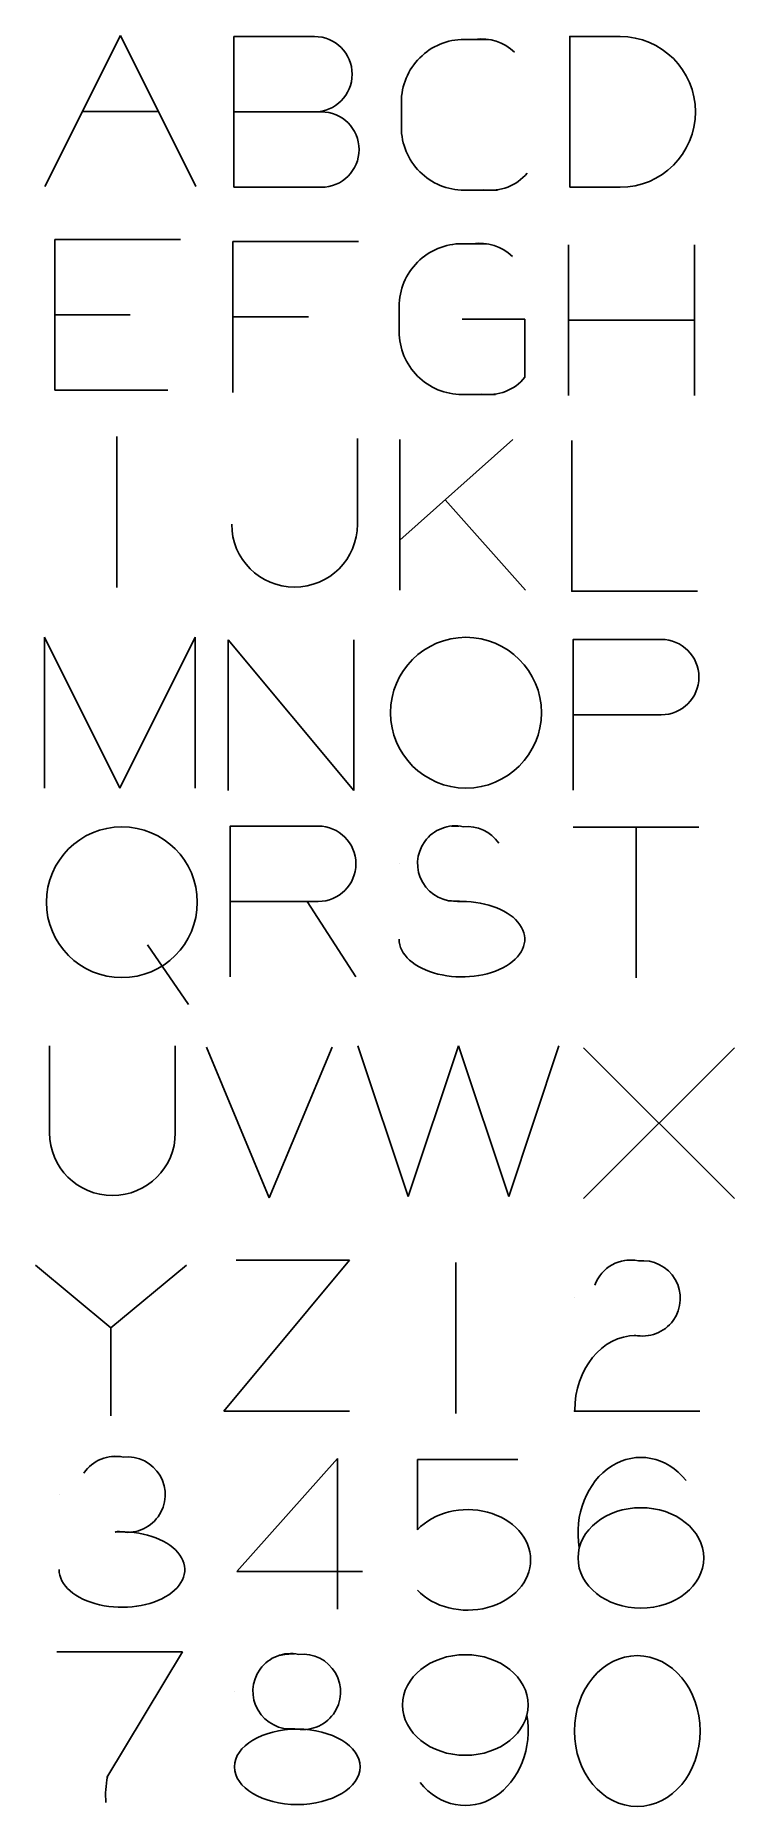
# Model space of a CAD drawing. Header units: inches. Extents: x 25.7 to 53.5, y -9.4 to 61.3.
import ezdxf

# ---------------------------------------------------------------- set-up
doc = ezdxf.new("R2010")
doc.units = ezdxf.units.IN
doc.header["$MEASUREMENT"] = 0

msp = doc.modelspace()

# ---------------------------------------------------------------- linework, layer by layer
for p, q in [((26.113, 55.296), (29.113, 61.296)), ((26.113, 55.296), (29.113, 61.296)), ((32.113, 55.296), (29.113, 61.296)), ((33.627, 61.26), (33.627, 55.26)), ((33.627, 61.26), (36.834, 61.257)), ((46.988, 61.259), (46.988, 55.259)), ((46.988, 61.259), (48.988, 61.259)), ((27.616, 58.28), (30.616, 58.28)), ((33.627, 58.26), (37.109, 58.26)), ((33.627, 55.26), (37.109, 55.26)), ((46.988, 55.259), (48.988, 55.259)), ((26.505, 53.185), (26.505, 47.185)), ((26.505, 53.185), (31.505, 53.185)), ((33.592, 53.099), (33.592, 47.099)), ((33.592, 53.099), (38.592, 53.099)), ((46.945, 52.969), (46.945, 46.969)), ((51.945, 52.969), (51.945, 46.969)), ((26.505, 50.185), (29.505, 50.185)), ((33.592, 50.099), (36.592, 50.099)), ((45.204, 50.012), (42.704, 50.012)), ((45.204, 50.012), (45.204, 47.691)), ((46.945, 49.969), (51.945, 49.969)), ((26.505, 47.185), (26.505, 47.185)), ((26.505, 47.185), (31.005, 47.185)), ((33.592, 47.099), (33.592, 47.099)), ((28.976, 45.34), (28.976, 39.34)), ((38.543, 45.264), (38.543, 41.852)), ((40.229, 45.226), (40.229, 39.226)), ((40.229, 41.225), (44.729, 45.226)), ((45.229, 39.226), (42.029, 42.826)), ((26.09, 37.354), (26.09, 31.354)), ((26.09, 37.354), (29.09, 31.354)), ((29.09, 31.354), (32.09, 37.354)), ((32.09, 37.354), (32.09, 31.354)), ((33.399, 37.252), (33.399, 31.252)), ((33.399, 37.252), (38.399, 31.252)), ((38.399, 37.252), (38.399, 31.252)), ((47.126, 37.27), (47.126, 31.27)), ((47.126, 37.27), (50.626, 37.27)), ((47.126, 34.27), (50.626, 34.27)), ((33.484, 29.843), (33.484, 23.843)), ((33.484, 29.843), (36.984, 29.843)), ((47.126, 29.801), (52.126, 29.801)), ((49.626, 29.801), (49.626, 23.801)), ((33.484, 26.843), (36.984, 26.843)), ((38.484, 23.843), (36.549, 26.843)), ((36.984, 26.843), (36.984, 26.843)), ((36.984, 26.843), (36.984, 26.843)), ((42.774, 26.844), (42.774, 26.843)), ((30.192, 25.121), (31.827, 22.741)), ((26.298, 21.099), (26.298, 17.642)), ((31.298, 21.099), (31.298, 17.642)), ((32.535, 21.048), (35.035, 15.048)), ((35.035, 15.048), (37.535, 21.048)), ((38.56, 21.101), (40.56, 15.101)), ((40.56, 15.101), (42.56, 21.101)), ((42.56, 21.101), (44.56, 15.101)), ((44.56, 15.101), (46.56, 21.101)), ((53.54, 21.026), (47.54, 15.026)), ((47.54, 21.026), (53.54, 15.026)), ((25.74, 12.374), (28.74, 9.874)), ((28.74, 9.874), (31.74, 12.374)), ((38.223, 12.569), (33.223, 6.569)), ((38.223, 12.569), (33.723, 12.569)), ((42.458, 12.475), (42.458, 6.475)), ((28.74, 6.374), (28.74, 9.874)), ((49.571, 9.586), (49.592, 9.562)), ((33.223, 6.569), (38.223, 6.569)), ((37.745, 4.685), (33.745, 0.185)), ((37.745, 4.685), (37.745, -1.315)), ((40.93, 4.646), (44.93, 4.646)), ((40.93, 1.846), (40.93, 4.646)), ((28.907, 1.752), (28.931, 1.768)), ((33.745, 0.185), (38.745, 0.185)), ((26.582, -3.011), (31.582, -3.011)), ((28.582, -8.011), (31.582, -3.011))]:
    msp.add_line(p, q)
for points in [[(43.76, 61.142), (42.79, 61.142, 0.414214), (40.29, 58.642), (40.29, 57.642, 0.414214), (42.79, 55.142), (44.119, 55.142)], [(43.674, 53.015), (42.704, 53.015, 0.414214), (40.204, 50.515), (40.204, 49.515, 0.414214), (42.704, 47.015), (44.033, 47.015)]]:
    msp.add_lwpolyline(points, format="xyb")
for points in [[(48.988, 61.259), (46.988, 61.259), (46.988, 55.259)], [(38.543, 41.852), (38.543, 45.264)], [(47.067, 45.188), (47.067, 39.188), (52.067, 39.188)], [(50.626, 37.27), (47.126, 37.27), (47.126, 31.27)], [(36.984, 29.843), (33.484, 29.843), (33.484, 23.843)], [(42.582, 29.843), (42.288, 29.843)], [(42.582, 29.843), (42.288, 29.843)], [(40.199, 25.345), (40.199, 25.341)], [(42.696, 23.843), (42.702, 23.843)], [(26.298, 21.099), (26.298, 17.642)], [(31.298, 17.642), (31.298, 21.099)], [(49.55, 12.569), (49.256, 12.569)], [(49.55, 12.569), (49.256, 12.569)], [(47.167, 6.571), (47.167, 6.569), (52.167, 6.569)], [(29.059, 4.761), (28.766, 4.761)], [(29.059, 4.761), (28.766, 4.761)], [(44.93, 4.646), (40.93, 4.646)], [(26.677, 0.263), (26.677, 0.259)], [(29.174, -1.239), (29.18, -1.239)], [(31.582, -3.011), (26.582, -3.011)], [(36.032, -3.087), (35.739, -3.087)]]:
    msp.add_lwpolyline(points)
for centre in [(42.861, 34.354), (29.174, 26.813)]:
    msp.add_circle(centre, 3)
for centre, radius, start, end in [((36.834, 59.757), 1.5, 270, 90), ((43.487, 59.289), 1.873, 45.78643, 98.38198), ((48.988, 58.259), 3, 270, 90), ((37.109, 56.76), 1.5, 270, 90), ((43.847, 57.013), 1.873, 261.48811, 320.61281), ((43.4, 51.161), 1.873, 45.78643, 98.38198), ((43.761, 48.886), 1.873, 261.48811, 320.61281), ((36.043, 41.852), 2.5, 180, 0), ((50.626, 35.77), 1.5, 270, 90), ((36.984, 28.343), 1.5, 270, 90), ((42.435, 28.351), 1.5, 77.7544, 276.42815), ((42.921, 28.326), 1.5, 33.66573, 96.42815), ((28.798, 17.642), 2.5, 180, 0), ((49.403, 11.077), 1.5, 77.7544, 160.40084), ((49.889, 11.052), 1.5, 257.7544, 96.42815), ((28.913, 3.268), 1.5, 77.7544, 146.2668), ((29.399, 3.243), 1.5, 257.7544, 96.42815), ((28.913, 3.268), 1.5, 270.68758, 276.42815), ((35.886, -4.58), 1.5, 77.7544, 276.42815), ((36.372, -4.605), 1.5, 257.7544, 96.42815)]:
    msp.add_arc(centre, radius, start, end)
for centre, major_axis, ratio, start_param, end_param in [((42.699, 28.343), (2.5, 0), 0.6, 3.14017, 3.143015), ((42.699, 28.343), (2.5, 0), 0.6, 4.477351, 4.742148), ((42.699, 25.343), (2.5, 0), 0.6, 3.14017, 7.856696), ((49.667, 11.069), (2.5, 0), 0.6, 3.14017, 3.143015), ((49.818, 1.724), (0, -3), 0.833333, 2.338916, 4.913747), ((29.177, 3.261), (2.5, 0), 0.6, 3.14017, 3.143015), ((42.93, 0.646), (2.5, 0), 0.8, 3.785094, 8.781277), ((29.177, 0.261), (2.5, 0), 0.6, 3.14017, 7.96239), ((36.15, -4.587), (2.5, 0), 0.6, 1.612737, 1.862628), ((36.15, -4.587), (2.5, 0), 0.6, 3.14017, 3.143015), ((42.836, -6.127), (0, 3), 0.833333, 2.338916, 4.913747), ((31.026, -8.707), (0, -3), 0.833333, 4.467937, 4.81387)]:
    msp.add_ellipse(centre, major_axis=major_axis, ratio=ratio, start_param=start_param, end_param=end_param)
at = {"extrusion": (0, 0, -1)}
msp.add_ellipse((49.619, 6.577), major_axis=(0, -3), ratio=0.810725, start_param=7.857062, end_param=9.421536, dxfattribs=at)
for centre, major_axis, ratio in [((49.818, 0.724), (2.5, 0), 0.8), ((42.836, -5.127), (-2.5, 0), 0.8), ((49.674, -6.163), (0, -3), 0.833333), ((36.15, -7.587), (2.5, 0), 0.6)]:
    msp.add_ellipse(centre, major_axis=major_axis, ratio=ratio)

doc.saveas('drawing.dxf')
